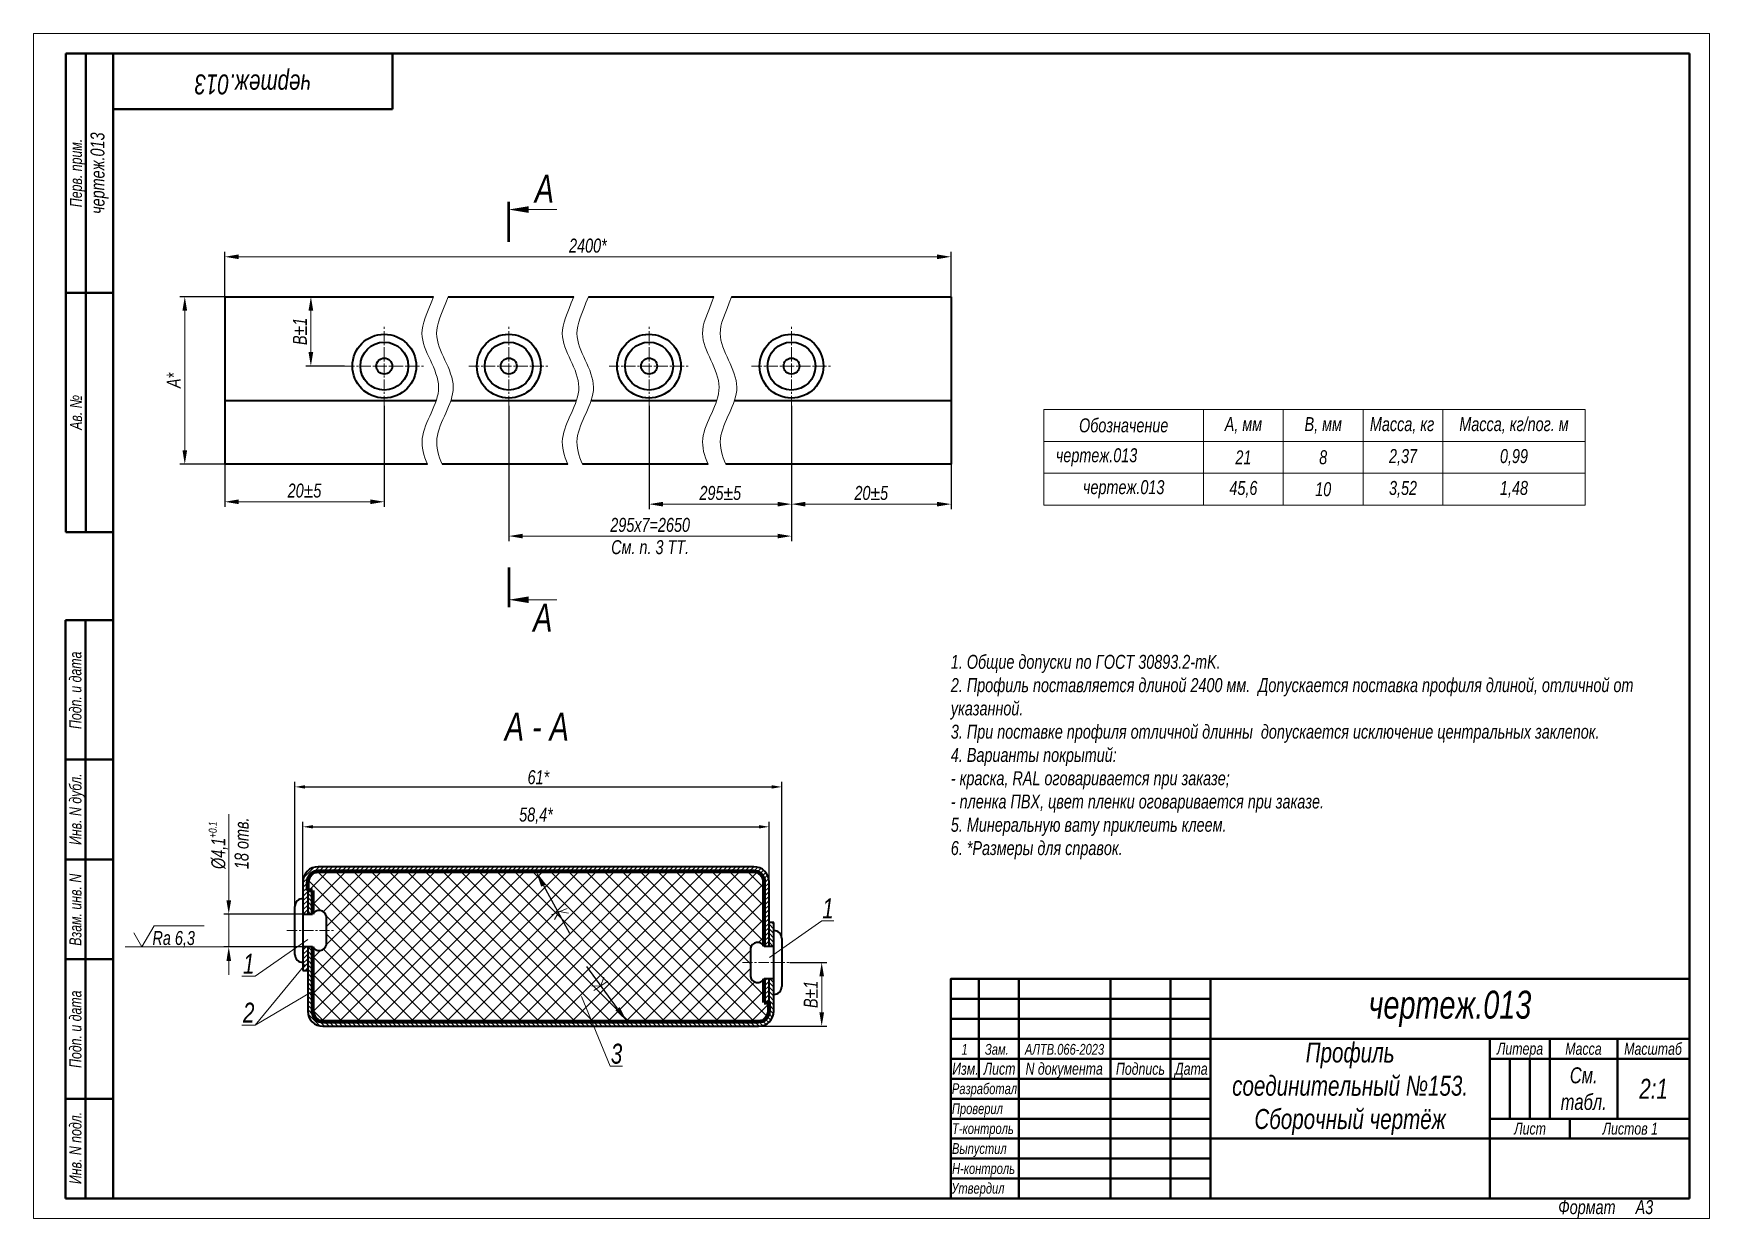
# Model space of a CAD drawing. Header units: millimetres. Extents: x 7410 to 7830, y -5826 to -5529.
import ezdxf
from ezdxf import colors
from ezdxf.entities.mleader import LeaderData, LeaderLine
from ezdxf.math import Vec2, Vec3

# ---------------------------------------------------------------- set-up
doc = ezdxf.new("R2010")
doc.units = ezdxf.units.MM
doc.linetypes.add('LT_04', pattern=[20.32, 12.7, -2.54, 2.54, -2.54])
for name, color, linetype, lineweight in [('Layer_03', 7, 'Continuous', 35), ('Layer_04', 7, 'Continuous', 40), ('Layer_06', 5, 'Continuous', 13), ('Layer_07', 1, 'Continuous', 15), ('Layer_08', 6, 'Continuous', 15), ('Layer_09', 1, 'LT_04', 15)]:
    doc.layers.add(name, color=color, linetype=linetype, lineweight=lineweight)
doc.styles.get("Standard").update_dxf_attribs({"font": 'arial.ttf'})
doc.styles.add('Style_01', font='ARIALNI.TTF', dxfattribs={"width": 0.9, "height": 3.5})
doc.dimstyles.new('DimStyle_03', dxfattribs={"dimtxt": 3.5, "dimasz": 2.5, "dimexe": 1.25, "dimexo": 0, "dimtad": 1, "dimdec": 1, "dimlfac": 2, "dimtxsty": 'Style_01', "dimcen": 2.5, "dimazin": 3, "dimtfac": 1, "dimtdec": 1, "dimtmove": 0, "dimatfit": 3})
doc.dimstyles.new('DimStyle_04', dxfattribs={"dimtxt": 3.5, "dimasz": 2.5, "dimexe": 1.25, "dimexo": 0, "dimtad": 1, "dimlfac": 0.5, "dimtxsty": 'Style_01', "dimcen": 2.5, "dimazin": 3, "dimtfac": 1, "dimtmove": 0, "dimatfit": 3})

# ---------------------------------------------------------------- blocks, each defined once
blk = doc.blocks.new('*D5265')
at = {"layer": 'Defpoints', "color": 0, "ltscale": 0.04}
for p in [(7599.85, -5762.14), (7592.05, -5778.14), (7607.85, -5778.14)]:
    blk.add_point(p, dxfattribs=at)
at = {"layer": 'Layer_07', "color": 0, "lineweight": -2, "ltscale": 0.04}
for p, q in [((7599.85, -5762.14), (7609.1, -5762.14)), ((7592.05, -5778.14), (7609.1, -5778.14))]:
    blk.add_line(p, q, dxfattribs=at)
at = {"layer": 'Layer_07', "color": 0, "ltscale": 0.04}
blk.add_line((7607.85, -5765.64), (7607.85, -5774.64), dxfattribs=at)
for points in [[(7607.27, -5765.64), (7608.44, -5765.64), (7607.85, -5762.14)], [(7607.27, -5774.64), (7608.44, -5774.64), (7607.85, -5778.14)]]:
    blk.add_solid(points, dxfattribs=at)
at = {"layer": 'Layer_07', "color": 0, "ltscale": 0.04, "insert": (7605.1, -5770.14), "char_height": 3.5, "attachment_point": 5, "rotation": 90, "style": 'Style_01'}
blk.add_mtext('В%%P1', dxfattribs=at)
blk = doc.blocks.new('*D5266')
at = {"layer": 'Defpoints', "color": 0, "ltscale": 0.04}
for p in [(7594.65, -5728.14), (7477.85, -5741.94), (7594.65, -5741.94)]:
    blk.add_point(p, dxfattribs=at)
at = {"layer": 'Layer_07', "color": 0, "lineweight": -2, "ltscale": 0.04}
for p, q in [((7477.85, -5741.94), (7477.85, -5726.89)), ((7480.35, -5728.14), (7592.15, -5728.14)), ((7594.65, -5741.94), (7594.65, -5726.89))]:
    blk.add_line(p, q, dxfattribs=at)
at = {"layer": 'Layer_07', "color": 0, "ltscale": 0.04}
for points in [[(7480.35, -5727.72), (7480.35, -5728.56), (7477.85, -5728.14)], [(7592.15, -5727.72), (7592.15, -5728.56), (7594.65, -5728.14)]]:
    blk.add_solid(points, dxfattribs=at)
at = {"layer": 'Layer_07', "color": 0, "ltscale": 0.04, "insert": (7536.25, -5725.4), "char_height": 3.5, "attachment_point": 5, "style": 'Style_01'}
blk.add_mtext('58,4*', dxfattribs=at)
blk = doc.blocks.new('*D5267')
at = {"layer": 'Defpoints', "color": 0, "ltscale": 0.04}
for p in [(7597.85, -5718.14), (7475.85, -5748.14), (7597.85, -5756.14)]:
    blk.add_point(p, dxfattribs=at)
at = {"layer": 'Layer_07', "color": 0, "lineweight": -2, "ltscale": 0.04}
for p, q in [((7475.85, -5748.14), (7475.85, -5716.89)), ((7478.35, -5718.14), (7595.35, -5718.14)), ((7597.85, -5756.14), (7597.85, -5716.89))]:
    blk.add_line(p, q, dxfattribs=at)
at = {"layer": 'Layer_07', "color": 0, "ltscale": 0.04}
for points in [[(7478.35, -5717.72), (7478.35, -5718.56), (7475.85, -5718.14)], [(7595.35, -5717.72), (7595.35, -5718.56), (7597.85, -5718.14)]]:
    blk.add_solid(points, dxfattribs=at)
at = {"layer": 'Layer_07', "color": 0, "ltscale": 0.04, "insert": (7536.85, -5715.73), "char_height": 3.5, "attachment_point": 5, "style": 'Style_01'}
blk.add_mtext('61*', dxfattribs=at)
blk = doc.blocks.new('*D5244')
at = {"layer": 'Defpoints', "color": 0, "ltscale": 0.04}
for p in [(7640.28, -5585.27), (7458.24, -5595.27), (7640.28, -5595.27)]:
    blk.add_point(p, dxfattribs=at)
at = {"layer": 'Layer_07', "color": 0, "lineweight": -2, "ltscale": 0.04}
for p, q in [((7458.24, -5595.27), (7458.24, -5584.02)), ((7640.28, -5595.27), (7640.28, -5584.02))]:
    blk.add_line(p, q, dxfattribs=at)
at = {"layer": 'Layer_07', "color": 0, "ltscale": 0.04}
blk.add_line((7461.74, -5585.27), (7636.78, -5585.27), dxfattribs=at)
for points in [[(7461.74, -5584.69), (7461.74, -5585.86), (7458.24, -5585.27)], [(7636.78, -5584.69), (7636.78, -5585.86), (7640.28, -5585.27)]]:
    blk.add_solid(points, dxfattribs=at)
at = {"layer": 'Layer_07', "color": 0, "ltscale": 0.04, "insert": (7549.26, -5582.49), "char_height": 3.5, "attachment_point": 5, "style": 'Style_01'}
blk.add_mtext('2400*', dxfattribs=at)
blk = doc.blocks.new('*D5268')
at = {"layer": 'Defpoints', "color": 0, "ltscale": 0.04}
for p in [(7458.24, -5595.27), (7448.24, -5637.27), (7458.24, -5637.27)]:
    blk.add_point(p, dxfattribs=at)
at = {"layer": 'Layer_07', "color": 0, "lineweight": -2, "ltscale": 0.04}
for p, q in [((7458.24, -5595.27), (7446.99, -5595.27)), ((7458.24, -5637.27), (7446.99, -5637.27))]:
    blk.add_line(p, q, dxfattribs=at)
at = {"layer": 'Layer_07', "color": 0, "ltscale": 0.04}
blk.add_line((7448.24, -5598.77), (7448.24, -5633.77), dxfattribs=at)
for points in [[(7447.66, -5598.77), (7448.82, -5598.77), (7448.24, -5595.27)], [(7447.66, -5633.77), (7448.82, -5633.77), (7448.24, -5637.27)]]:
    blk.add_solid(points, dxfattribs=at)
at = {"layer": 'Layer_07', "color": 0, "ltscale": 0.04, "insert": (7445.49, -5616.27), "char_height": 3.5, "attachment_point": 5, "rotation": 90, "style": 'Style_01'}
blk.add_mtext('А*', dxfattribs=at)
blk = doc.blocks.new('*D5269')
at = {"layer": 'Defpoints', "color": 0, "ltscale": 0.04}
for p in [(7600.28, -5622.67), (7640.28, -5637.27), (7640.28, -5647.27)]:
    blk.add_point(p, dxfattribs=at)
at = {"layer": 'Layer_07', "color": 0, "lineweight": -2, "ltscale": 0.04}
for p, q in [((7600.28, -5622.67), (7600.28, -5648.52)), ((7640.28, -5637.27), (7640.28, -5648.52))]:
    blk.add_line(p, q, dxfattribs=at)
at = {"layer": 'Layer_07', "color": 0, "ltscale": 0.04}
blk.add_line((7603.78, -5647.27), (7636.78, -5647.27), dxfattribs=at)
for points in [[(7603.78, -5646.69), (7603.78, -5647.86), (7600.28, -5647.27)], [(7636.78, -5646.69), (7636.78, -5647.86), (7640.28, -5647.27)]]:
    blk.add_solid(points, dxfattribs=at)
at = {"layer": 'Layer_07', "color": 0, "ltscale": 0.04, "insert": (7620.28, -5644.49), "char_height": 3.5, "attachment_point": 5, "style": 'Style_01'}
blk.add_mtext('20%%P5', dxfattribs=at)
blk = doc.blocks.new('*D5245')
at = {"layer": 'Defpoints', "color": 0, "ltscale": 0.04}
for p in [(7564.59, -5622.67), (7600.28, -5623.27), (7600.28, -5647.27)]:
    blk.add_point(p, dxfattribs=at)
at = {"layer": 'Layer_07', "color": 0, "lineweight": -2, "ltscale": 0.04}
for p, q in [((7564.59, -5622.67), (7564.59, -5648.52)), ((7600.28, -5623.27), (7600.28, -5648.52))]:
    blk.add_line(p, q, dxfattribs=at)
at = {"layer": 'Layer_07', "color": 0, "ltscale": 0.04}
blk.add_line((7568.09, -5647.27), (7596.78, -5647.27), dxfattribs=at)
for points in [[(7568.09, -5646.69), (7568.09, -5647.86), (7564.59, -5647.27)], [(7596.78, -5646.69), (7596.78, -5647.86), (7600.28, -5647.27)]]:
    blk.add_solid(points, dxfattribs=at)
at = {"layer": 'Layer_07', "color": 0, "ltscale": 0.04, "insert": (7582.44, -5644.49), "char_height": 3.5, "attachment_point": 5, "style": 'Style_01'}
blk.add_mtext('295%%P5', dxfattribs=at)
blk = doc.blocks.new('*D5270')
at = {"layer": 'Defpoints', "color": 0, "ltscale": 0.04}
for p in [(7458.24, -5616.27), (7498.24, -5622.67), (7458.24, -5646.67)]:
    blk.add_point(p, dxfattribs=at)
at = {"layer": 'Layer_07', "color": 0, "lineweight": -2, "ltscale": 0.04}
for p, q in [((7458.24, -5616.27), (7458.24, -5647.92)), ((7498.24, -5622.67), (7498.24, -5647.92))]:
    blk.add_line(p, q, dxfattribs=at)
at = {"layer": 'Layer_07', "color": 0, "ltscale": 0.04}
blk.add_line((7494.74, -5646.67), (7461.74, -5646.67), dxfattribs=at)
for points in [[(7461.74, -5646.09), (7461.74, -5647.26), (7458.24, -5646.67)], [(7494.74, -5646.09), (7494.74, -5647.26), (7498.24, -5646.67)]]:
    blk.add_solid(points, dxfattribs=at)
at = {"layer": 'Layer_07', "color": 0, "ltscale": 0.04, "insert": (7478.24, -5643.89), "char_height": 3.5, "attachment_point": 5, "style": 'Style_01'}
blk.add_mtext('20±5', dxfattribs=at)
blk = doc.blocks.new('*D5246')
at = {"layer": 'Defpoints', "color": 0, "ltscale": 0.04}
for p in [(7529.44, -5622.67), (7600.28, -5623.27), (7600.28, -5655.27)]:
    blk.add_point(p, dxfattribs=at)
at = {"layer": 'Layer_07', "color": 0, "lineweight": -2, "ltscale": 0.04}
for p, q in [((7529.44, -5622.67), (7529.44, -5656.52)), ((7600.28, -5623.27), (7600.28, -5656.52))]:
    blk.add_line(p, q, dxfattribs=at)
at = {"layer": 'Layer_07', "color": 0, "ltscale": 0.04}
blk.add_line((7532.94, -5655.27), (7596.78, -5655.27), dxfattribs=at)
for points in [[(7532.94, -5654.69), (7532.94, -5655.86), (7529.44, -5655.27)], [(7596.78, -5654.69), (7596.78, -5655.86), (7600.28, -5655.27)]]:
    blk.add_solid(points, dxfattribs=at)
at = {"layer": 'Layer_07', "color": 0, "ltscale": 0.04, "char_height": 3.5, "attachment_point": 5, "style": 'Style_01'}
for s, insert in [('295х7=2650', (7564.86, -5652.49)), ('См. п. 3 ТТ.', (7564.86, -5658.08))]:
    blk.add_mtext(s, dxfattribs=dict(at, insert=insert))
blk = doc.blocks.new('*D5271')
at = {"layer": 'Defpoints', "color": 0, "ltscale": 0.04}
for p in [(7480.25, -5750.04), (7459.26, -5758.24), (7480.25, -5758.24)]:
    blk.add_point(p, dxfattribs=at)
at = {"layer": 'Layer_07', "color": 0, "ltscale": 0.04}
for p, q in [((7459.26, -5746.54), (7459.26, -5724.99)), ((7459.26, -5758.24), (7459.26, -5750.04)), ((7459.26, -5761.74), (7459.26, -5765.24))]:
    blk.add_line(p, q, dxfattribs=at)
at = {"layer": 'Layer_07', "color": 0, "lineweight": -2, "ltscale": 0.04}
for p, q in [((7480.25, -5750.04), (7458.01, -5750.04)), ((7480.25, -5758.24), (7458.01, -5758.24))]:
    blk.add_line(p, q, dxfattribs=at)
at = {"layer": 'Layer_07', "color": 0, "ltscale": 0.04}
for points in [[(7458.68, -5746.54), (7459.85, -5746.54), (7459.26, -5750.04)], [(7458.68, -5761.74), (7459.85, -5761.74), (7459.26, -5758.24)]]:
    blk.add_solid(points, dxfattribs=at)
at = {"layer": 'Layer_07', "color": 0, "ltscale": 0.04, "insert": (7459.26, -5732.77), "char_height": 3.5, "attachment_point": 5, "rotation": 90, "style": 'Style_01'}
blk.add_mtext('\\A1;%%C4,1{\\H0.57143x;\\S+0.1^ ;}\\P 18 отв. ', dxfattribs=at)
blk = doc.blocks.new('*D5272')
at = {"layer": 'Defpoints', "color": 0, "ltscale": 0.04}
for p in [(7479.84, -5595.27), (7484.39, -5595.27), (7488.24, -5612.67)]:
    blk.add_point(p, dxfattribs=at)
at = {"layer": 'Layer_07', "color": 0, "lineweight": -2, "ltscale": 0.04}
for p, q in [((7484.39, -5595.27), (7478.59, -5595.27)), ((7488.24, -5612.67), (7478.59, -5612.67))]:
    blk.add_line(p, q, dxfattribs=at)
at = {"layer": 'Layer_07', "color": 0, "ltscale": 0.04}
blk.add_line((7479.84, -5609.17), (7479.84, -5598.77), dxfattribs=at)
for points in [[(7479.25, -5598.77), (7480.42, -5598.77), (7479.84, -5595.27)], [(7479.25, -5609.17), (7480.42, -5609.17), (7479.84, -5612.67)]]:
    blk.add_solid(points, dxfattribs=at)
at = {"layer": 'Layer_07', "color": 0, "ltscale": 0.04, "insert": (7477.08, -5603.97), "char_height": 3.5, "attachment_point": 5, "rotation": 90, "style": 'Style_01'}
blk.add_mtext('В%%P1', dxfattribs=at)
blk = doc.blocks.new('A$C57cbd612')
at = {"color": 1, "lineweight": 13, "ltscale": 0.303109}
blk.add_line((0, 0), (3.03, 5.25), dxfattribs=at)
at = {"color": 1, "lineweight": 13, "ltscale": 0.141451}
blk.add_line((0, 0), (-2.02, 3.5), dxfattribs=at)
at = {"layer": 'Layer_09'}
blk.add_line((3.03, 5.25), (15.58, 5.25), dxfattribs=at)

msp = doc.modelspace()

# ---------------------------------------------------------------- hatches: boundary and pattern name
at = {"layer": 'Layer_07'}
h = msp.add_hatch(dxfattribs=at)
h.set_pattern_fill('ANSI31', color=256, scale=0.25)
h.paths.add_polyline_path([(7479.053, -5744.14), (7479.053, -5741.99), (7479.053, -5741.94, -0.4142136), (7481.653, -5739.34), (7590.853, -5739.34, -0.4142136), (7593.453, -5741.94), (7593.453, -5758.04), (7594.653, -5758.04), (7594.653, -5752.14), (7594.653, -5741.94, 0.4142136), (7590.853, -5738.14), (7481.653, -5738.14, 0.4142136), (7477.853, -5741.94), (7477.853, -5750.04), (7479.053, -5750.04)])
h.paths.add_polyline_path([(7479.053, -5758.24), (7477.853, -5758.24), (7477.853, -5764.14), (7479.053, -5764.14)])
h.paths.add_polyline_path([(7594.653, -5766.24), (7593.453, -5766.24), (7593.453, -5772.14), (7594.653, -5772.14)])
h = msp.add_hatch(dxfattribs=at)
h.set_pattern_fill('ANSI31', color=256, scale=0.25, angle=90)
h.paths.add_polyline_path([(7480.253, -5744.14), (7479.053, -5744.14), (7479.053, -5750.04), (7480.253, -5750.04)])
h.paths.add_polyline_path([(7480.253, -5758.24), (7479.053, -5758.24), (7479.053, -5774.34, 0.4142136), (7482.853, -5778.14), (7550.713, -5778.14), (7550.215, -5776.94), (7482.853, -5776.94, -0.4142136), (7480.253, -5774.34)])
h.paths.add_polyline_path([(7595.853, -5774.34), (7595.853, -5766.24), (7594.653, -5766.24), (7594.653, -5772.14), (7594.653, -5774.34, -0.4142136), (7592.053, -5776.94), (7550.215, -5776.94), (7550.713, -5778.14), (7592.053, -5778.14, 0.4142136)])
h.paths.add_polyline_path([(7595.853, -5752.14), (7594.653, -5752.14), (7594.653, -5758.04), (7595.853, -5758.04)])
at = {"layer": 'Layer_08'}
h = msp.add_hatch(dxfattribs=at)
h.set_pattern_fill('ANSI37', color=256)
h.paths.add_polyline_path([(7593.453, -5741.94, 0.4142136), (7590.853, -5739.34), (7481.653, -5739.34, 0.4142136), (7479.053, -5741.94), (7479.053, -5744.14), (7480.253, -5744.14), (7480.253, -5750.04, -0.675801), (7483.731, -5750.591), (7483.731, -5757.689, -0.675801), (7480.253, -5758.24), (7480.253, -5774.34, 0.4142136), (7482.853, -5776.94), (7592.053, -5776.94, 0.4142136), (7594.653, -5774.34), (7594.653, -5772.14), (7593.453, -5772.14), (7593.453, -5766.24, -0.675801), (7589.975, -5765.689), (7589.975, -5758.591, -0.675801), (7593.453, -5758.04)])
h.paths.add_polyline_path([(7542.101, -5749.384), (7541.986, -5749.575), (7541.926, -5749.456)], flags=16)

# ---------------------------------------------------------------- linework, layer by layer
at = {"layer": 'Layer_03'}
for p, q in [((7458.24, -5595.273), (7510.548, -5595.273)), ((7458.24, -5595.273), (7458.24, -5637.273)), ((7514.221, -5595.273), (7545.7, -5595.273)), ((7549.373, -5595.273), (7580.853, -5595.273)), ((7585.288, -5595.273), (7640.282, -5595.273)), ((7640.282, -5595.273), (7640.282, -5637.273)), ((7458.24, -5621.273), (7511.262, -5621.273)), ((7514.935, -5621.273), (7546.415, -5621.273)), ((7550.088, -5621.273), (7581.568, -5621.273)), ((7586.003, -5621.273), (7640.282, -5621.273)), ((7509.059, -5637.273), (7458.24, -5637.273)), ((7544.212, -5637.273), (7512.732, -5637.273)), ((7579.365, -5637.273), (7547.885, -5637.273)), ((7640.282, -5637.273), (7583.8, -5637.273)), ((7590.853, -5738.14), (7481.653, -5738.14)), ((7477.853, -5741.94), (7477.853, -5764.14)), ((7479.053, -5741.94), (7479.053, -5750.04)), ((7479.053, -5744.14), (7479.053, -5750.04)), ((7594.653, -5758.04), (7594.653, -5741.94)), ((7475.853, -5752.14), (7475.853, -5748.137)), ((7475.853, -5756.14), (7475.853, -5752.14)), ((7477.853, -5750.04), (7479.053, -5750.04)), ((7479.053, -5750.04), (7480.253, -5750.04)), ((7483.731, -5757.689), (7483.731, -5750.591)), ((7595.853, -5752.14), (7594.653, -5752.14)), ((7594.653, -5758.04), (7594.653, -5752.14)), ((7595.853, -5770.14), (7595.853, -5752.14)), ((7595.853, -5774.34), (7595.853, -5752.14)), ((7475.853, -5760.143), (7475.853, -5756.14)), ((7480.253, -5758.14), (7480.253, -5758.24)), ((7593.453, -5758.04), (7594.653, -5758.04)), ((7593.453, -5758.14), (7593.453, -5758.04)), ((7594.653, -5758.04), (7595.853, -5758.04)), ((7595.853, -5758.14), (7595.853, -5754.14)), ((7597.853, -5756.137), (7597.853, -5760.14)), ((7479.053, -5758.24), (7477.853, -5758.24)), ((7479.053, -5758.24), (7479.053, -5764.14)), ((7480.253, -5758.24), (7479.053, -5758.24)), ((7479.053, -5758.24), (7479.053, -5774.34)), ((7589.975, -5758.591), (7589.975, -5765.689)), ((7597.853, -5760.14), (7597.853, -5764.14)), ((7477.853, -5764.14), (7479.053, -5764.14)), ((7593.453, -5766.24), (7593.453, -5766.14)), ((7594.653, -5766.24), (7593.453, -5766.24)), ((7594.653, -5772.14), (7594.653, -5766.24)), ((7595.853, -5766.24), (7594.653, -5766.24)), ((7597.853, -5764.14), (7597.853, -5768.143)), ((7482.853, -5778.14), (7592.053, -5778.14))]:
    msp.add_line(p, q, dxfattribs=at)
at = {"layer": 'Layer_03', "lineweight": 70}
for p, q in [((7590.853, -5739.34), (7481.653, -5739.34)), ((7479.053, -5744.14), (7479.053, -5741.99)), ((7480.253, -5744.14), (7479.053, -5744.14)), ((7480.253, -5744.14), (7480.253, -5750.04)), ((7593.453, -5758.04), (7593.453, -5741.94)), ((7480.253, -5758.24), (7480.253, -5774.34)), ((7593.453, -5772.14), (7593.453, -5766.24)), ((7593.453, -5772.14), (7594.653, -5772.14)), ((7594.653, -5774.34), (7594.653, -5772.14)), ((7482.853, -5776.94), (7592.053, -5776.94))]:
    msp.add_line(p, q, dxfattribs=at)
at = {"layer": 'Layer_03'}
for centre, radius in [((7498.24, -5612.673), 8), ((7498.24, -5612.673), 6.003), ((7529.436, -5612.673), 8), ((7529.436, -5612.673), 6.003), ((7564.588, -5612.673), 8), ((7564.588, -5612.673), 6.003), ((7600.282, -5612.673), 8), ((7600.282, -5612.673), 6.003), ((7498.24, -5612.673), 2), ((7529.436, -5612.673), 2), ((7564.588, -5612.673), 2), ((7600.282, -5612.673), 2)]:
    msp.add_circle(centre, radius, dxfattribs=at)
for centre, radius, start, end in [((7481.653, -5741.94), 3.8, 90, 180), ((7590.853, -5741.94), 3.8, 0, 90), ((7477.85, -5748.137), 1.997, 89.90714, 180), ((7481.882, -5751.014), 1.898, 12.89615, 149.09961), ((7481.882, -5757.265), 1.898, 210.90039, 347.10385), ((7591.825, -5759.014), 1.898, 30.90039, 167.10385), ((7595.857, -5756.137), 1.997, 0, 90.09286), ((7477.85, -5760.143), 1.997, 180, 270.09286), ((7591.825, -5765.265), 1.898, 192.89615, 329.09961), ((7595.857, -5768.143), 1.997, 269.90714, 0), ((7482.853, -5774.34), 3.8, 180, 270), ((7592.053, -5774.34), 3.8, 270, 0)]:
    msp.add_arc(centre, radius, start, end, dxfattribs=at)
at = {"layer": 'Layer_03', "lineweight": 70}
for centre, start, end in [((7481.653, -5741.94), 90, 180), ((7590.853, -5741.94), 0, 90), ((7482.853, -5774.34), 180, 270), ((7592.053, -5774.34), 270, 0)]:
    msp.add_arc(centre, 2.6, start, end, dxfattribs=at)
at = {"layer": 'Layer_04', "linetype": 'Continuous'}
for p, q in [((7825.333, -5534.311), (7418.456, -5534.311)), ((7418.456, -5654.311), (7418.456, -5534.311)), ((7423.456, -5654.311), (7423.456, -5534.311)), ((7430.333, -5534.311), (7430.333, -5821.311)), ((7500.333, -5534.311), (7500.333, -5548.311)), ((7825.333, -5821.311), (7825.333, -5534.311)), ((7430.333, -5548.311), (7500.333, -5548.311)), ((7418.456, -5594.311), (7430.333, -5594.311)), ((7418.456, -5654.311), (7430.333, -5654.311)), ((7418.333, -5821.311), (7418.333, -5676.311)), ((7418.333, -5676.311), (7430.333, -5676.311)), ((7423.333, -5821.311), (7423.333, -5676.311)), ((7418.333, -5711.311), (7430.333, -5711.311)), ((7418.333, -5736.311), (7430.333, -5736.311)), ((7418.333, -5761.311), (7430.333, -5761.311)), ((7640.209, -5771.278), (7705.253, -5771.278)), ((7640.209, -5776.281), (7705.253, -5776.281)), ((7640.209, -5781.284), (7705.253, -5781.284)), ((7780.303, -5786.288), (7780.303, -5801.298)), ((7785.306, -5786.288), (7785.306, -5801.298)), ((7418.333, -5796.311), (7430.333, -5796.311)), ((7640.209, -5796.294), (7705.253, -5796.294)), ((7640.209, -5801.298), (7705.253, -5801.298)), ((7640.209, -5806.301), (7705.253, -5806.301)), ((7640.209, -5811.304), (7705.253, -5811.304)), ((7640.209, -5816.308), (7705.253, -5816.308)), ((7418.333, -5821.311), (7430.333, -5821.311)), ((7430.333, -5821.311), (7825.333, -5821.311))]:
    msp.add_line(p, q, dxfattribs=at)
at = {"layer": 'Layer_04', "linetype": 'Continuous', "lineweight": 50}
for p, q in [((7529.436, -5581.534), (7529.436, -5571.534)), ((7529.436, -5663.131), (7529.436, -5673.131))]:
    msp.add_line(p, q, dxfattribs=at)
at = {"layer": 'Layer_04', "linetype": 'Continuous'}
for points in [[(7825.333, -5766.274), (7640.209, -5766.274), (7640.209, -5821.311)], [(7647.214, -5766.274), (7647.214, -5791.291)], [(7657.221, -5766.274), (7657.221, -5821.311)], [(7680.236, -5766.274), (7680.236, -5821.311)], [(7695.246, -5766.274), (7695.246, -5821.311)], [(7705.253, -5766.274), (7705.253, -5821.311)], [(7825.333, -5781.284), (7705.253, -5781.284)], [(7775.299, -5781.284), (7775.299, -5821.311)], [(7790.309, -5781.284), (7790.309, -5801.298)], [(7807.321, -5781.284), (7807.321, -5801.298)], [(7807.321, -5781.284), (7807.321, -5801.298)], [(7640.209, -5786.288), (7705.253, -5786.288)], [(7775.299, -5786.288), (7825.333, -5786.288)], [(7640.209, -5791.291), (7705.253, -5791.291)], [(7775.299, -5801.298), (7825.333, -5801.298)], [(7795.313, -5801.298), (7795.313, -5806.301)], [(7705.253, -5806.301), (7825.333, -5806.301)]]:
    msp.add_lwpolyline(points, dxfattribs=at)
at = {"layer": 'Layer_07'}
for p, q in [((7541.436, -5573.435), (7534.436, -5573.435)), ((7541.436, -5671.231), (7534.436, -5671.231)), ((7540.156, -5750.185), (7544.046, -5748.582)), ((7542.101, -5749.384), (7540.919, -5751.347)), ((7542.101, -5749.384), (7544.362, -5749.754)), ((7552.499, -5768.015), (7553.268, -5765.857)), ((7552.499, -5768.015), (7550.209, -5768.1)), ((7554.247, -5766.845), (7550.751, -5769.186))]:
    msp.add_line(p, q, dxfattribs=at)
at = {"layer": 'Layer_07', "lineweight": 0}
msp.add_line((7458.015, -5758.24), (7433.291, -5758.24), dxfattribs=at)
at = {"layer": 'Layer_07', "ltscale": 0.04}
for points in [[(7534.436, -5574.268), (7534.436, -5572.601), (7529.436, -5573.435)], [(7534.436, -5670.398), (7534.436, -5672.064), (7529.436, -5671.231)]]:
    msp.add_solid(points, dxfattribs=at)
at = {"layer": 'Layer_08'}
for p, q in [((7410.333, -5529.311), (7410.333, -5826.311)), ((7830.333, -5529.311), (7410.333, -5529.311)), ((7830.333, -5826.311), (7830.333, -5529.311)), ((7663.533, -5647.542), (7663.533, -5623.542)), ((7663.533, -5623.542), (7799.141, -5623.542)), ((7703.533, -5647.542), (7703.533, -5623.542)), ((7723.533, -5623.542), (7723.533, -5647.542)), ((7743.533, -5647.542), (7743.533, -5623.542)), ((7763.533, -5647.542), (7763.533, -5623.542)), ((7799.141, -5647.542), (7799.141, -5623.542)), ((7663.533, -5631.542), (7799.141, -5631.542)), ((7663.533, -5639.542), (7799.141, -5639.542)), ((7663.533, -5647.542), (7799.141, -5647.542)), ((7594.731, -5760.93), (7607.853, -5751.721)), ((7610.911, -5751.721), (7607.853, -5751.721)), ((7479.074, -5756.369), (7465.853, -5765.608)), ((7465.853, -5765.608), (7462.534, -5765.608)), ((7478.42, -5762.66), (7465.853, -5777.853)), ((7479.716, -5769.674), (7465.853, -5777.853)), ((7547.622, -5770.7), (7554.869, -5788.14)), ((7465.853, -5777.853), (7462.534, -5777.853)), ((7557.927, -5788.14), (7554.869, -5788.14)), ((7410.333, -5826.311), (7830.333, -5826.311))]:
    msp.add_line(p, q, dxfattribs=at)
for points in [[(7510.548, -5595.273), (7508.889, -5599.642), (7505.431, -5606.222), (7515.704, -5617.85), (7506.354, -5628.735), (7508.108, -5635.13), (7509.059, -5637.273)], [(7514.221, -5595.273), (7512.561, -5599.642), (7509.104, -5606.222), (7519.377, -5617.85), (7510.027, -5628.735), (7511.781, -5635.13), (7512.732, -5637.273)], [(7545.7, -5595.273), (7544.041, -5599.642), (7540.584, -5606.222), (7550.857, -5617.85), (7541.507, -5628.735), (7543.261, -5635.13), (7544.212, -5637.273)], [(7549.373, -5595.273), (7547.714, -5599.642), (7544.257, -5606.222), (7554.53, -5617.85), (7545.18, -5628.735), (7546.933, -5635.13), (7547.885, -5637.273)], [(7580.853, -5595.273), (7579.194, -5599.642), (7575.736, -5606.222), (7586.009, -5617.85), (7576.66, -5628.735), (7578.413, -5635.13), (7579.365, -5637.273)], [(7585.288, -5595.273), (7583.629, -5599.642), (7580.171, -5606.222), (7590.444, -5617.85), (7581.095, -5628.735), (7582.848, -5635.13), (7583.8, -5637.273)]]:
    msp.add_open_spline(points, degree=3, knots=[3.5816922, 3.5816922, 3.5816922, 3.5816922, 11.6395303, 25.7236533, 39.2266456, 46.0423229, 46.0423229, 46.0423229, 46.0423229], dxfattribs=at)
at = {"layer": 'Layer_09', "ltscale": 0.2}
for p, q in [((7498.24, -5622.673), (7498.24, -5602.673)), ((7529.436, -5622.673), (7529.436, -5602.673)), ((7564.588, -5622.673), (7564.588, -5602.673)), ((7600.282, -5622.673), (7600.282, -5602.673)), ((7488.24, -5612.673), (7508.24, -5612.673)), ((7519.436, -5612.673), (7539.436, -5612.673)), ((7554.588, -5612.673), (7574.588, -5612.673)), ((7590.282, -5612.673), (7610.282, -5612.673)), ((7473.853, -5754.14), (7485.731, -5754.14)), ((7587.975, -5762.14), (7599.853, -5762.14))]:
    msp.add_line(p, q, dxfattribs=at)

# ---------------------------------------------------------------- block references
at = {"layer": 'Layer_07'}
msp.add_blockref('A$C57cbd612', (7437.505, -5758.24), dxfattribs=at)

# ---------------------------------------------------------------- texts
at = {"layer": 'Layer_06', "linetype": 'Continuous', "lineweight": 25, "style": 'Style_01', "width": 0.9}
for s, p in [('Перв. прим.', (7422.456, -5572.835)), ('Ав. №', (7422.457, -5628.648)), ('Подп. и дата', (7422.328, -5703.632)), ('Инв. N дубл.', (7422.335, -5732.691)), ('Взам. инв. N', (7422.326, -5757.952)), ('Подп. и дата', (7422.332, -5788.576)), ('Инв. N подл.', (7422.331, -5817.685))]:
    msp.add_text(s, height=3, rotation=90, dxfattribs=at).set_placement(p)
at = {"layer": 'Layer_06', "style": 'Style_01', "width": 0.9}
for s, height, p in [('А', 7, (7535.947, -5571.727)), ('А', 7, (7535.548, -5679.219)), ('А - А', 7, (7528.446, -5706.525)), ('1', 5, (7462.83, -5764.976)), ('2', 5, (7462.83, -5777.222))]:
    msp.add_text(s, height=height, dxfattribs=at).set_placement(p)
at = {"layer": 'Layer_06', "linetype": 'Continuous', "style": 'Style_01', "width": 0.9}
for s, height, p in [('1', 5, (7607.99, -5751.089)), ('Rа 6,3', 3.5, (7440.144, -5757.764)), ('3', 5, (7555.005, -5787.508)), ('1', 2.7, (7642.891, -5785.262)), ('Зам.', 2.7, (7648.772, -5785.262)), ('АЛТВ.066-2023', 2.7, (7658.778, -5785.262)), ('Изм.', 3, (7640.56, -5790.287)), ('Лист', 3, (7648.441, -5790.276)), ('N документа', 3, (7658.939, -5790.269)), ('Подпись', 3, (7681.59, -5790.292)), ('Дата', 3, (7696.381, -5790.298)), ('Разработал', 2.7, (7640.475, -5795.134)), ('Проверил', 2.7, (7640.487, -5800.137)), ('Т-контроль', 2.7, (7640.52, -5805.135)), ('Выпустил', 2.7, (7640.496, -5810.128)), ('Н-контроль', 2.7, (7640.52, -5815.142)), ('Утвердил', 2.7, (7640.348, -5820.088))]:
    msp.add_text(s, height=height, dxfattribs=at).set_placement(p)
at = {"layer": 'Layer_06', "linetype": 'Continuous', "lineweight": 25, "style": 'Style_01', "width": 0.9}
for s, p in [('Литера', (7777.069, -5785.255)), ('Масса', (7794.197, -5785.285)), ('Масштаб', (7808.965, -5785.283)), ('Лист ', (7781.387, -5805.269)), ('Листов 1', (7803.546, -5805.275))]:
    msp.add_text(s, height=3, dxfattribs=at).set_placement(p)
at = {"layer": 'Layer_06', "linetype": 'Continuous', "insert": (7465.333, -5541.311), "char_height": 5, "width": 70, "attachment_point": 5, "rotation": 180, "style": 'Style_01'}
msp.add_mtext('чертеж.013', dxfattribs=at)
at = {"layer": 'Layer_06', "color": 5, "linetype": 'Continuous', "insert": (7426.894, -5564.311), "char_height": 3.5, "width": 60, "attachment_point": 5, "rotation": 90, "style": 'Style_01'}
msp.add_mtext('чертеж.013', dxfattribs=at)
at = {"layer": 'Layer_06', "char_height": 3.5, "style": 'Style_01'}
for s, insert, width, attachment_point in [('Обозначение', (7683.533, -5627.542), 40, 5), ('А, мм', (7713.533, -5627.542), 20, 5), ('В, мм', (7733.533, -5627.542), 20, 5), ('Масса, кг', (7753.291, -5627.542), 19.5151, 5), ('Масса, кг/пог. м', (7781.337, -5627.542), 35.60823, 5), ('   чертеж.013', (7663.533, -5635.542), 40, 4), ('\\pxsm0.6;21', (7713.533, -5635.542), 20, 5), ('\\pxsm0.6;8', (7733.533, -5635.542), 20, 5), ('\\pxsm0.6;2,37', (7753.533, -5635.542), 20, 5), ('\\pxsm0.6;0,99', (7781.337, -5635.542), 35.60823, 5), ('чертеж.013', (7683.533, -5643.542), 40, 5), ('\\pxsm0.6;45,6', (7713.533, -5643.542), 20, 5), ('\\pxsm0.6;10', (7733.533, -5643.542), 20, 5), ('\\pxsm0.6;3,52', (7753.533, -5643.542), 20, 5), ('\\pxsm0.6;1,48', (7781.337, -5643.542), 35.60823, 5)]:
    msp.add_mtext(s, dxfattribs=dict(at, insert=insert, width=width, attachment_point=attachment_point))
at = {"layer": 'Layer_06', "insert": (7640.209, -5736.274), "char_height": 3.5, "attachment_point": 7, "style": 'Style_01'}
msp.add_mtext_dynamic_manual_height_columns('1. Общие допуски по ГОСТ 30893.2-mK.\\P\\pxb0.25,ql;2. Профиль поставляется длиной 2400 мм.  Допускается поставка профиля длиной, отличной от указанной. \\P3. При поставке профиля отличной длинны  допускается исключение центральных заклепок.\\P\\pb0.5;4. Варианты покрытий:^J- краска, RAL оговаривается при заказе;\\P\\pb0.25,q*;- пленка ПВХ, цвет пленки оговаривается при заказе.\\P\\pt24;5. Минеральную вату приклеить клеем.\\P\\pql,tz;6. *Размеры для справок.', width=174.62139, gutter_width=70, heights=[66.329], dxfattribs=at)
at = {"layer": 'Layer_06', "linetype": 'Continuous', "attachment_point": 5, "style": 'Style_01'}
for s, insert, char_height, width in [('чертеж.013', (7765.293, -5773.779), 7, 120.08), ('Профиль \\Pсоединительный №153.\\PСборочный чертёж', (7740.276, -5793.793), 5, 70.04667), ('Cм. табл.', (7798.815, -5793.793), 4, 17.01133), ('2:1', (7816.327, -5793.793), 5, 18.012)]:
    msp.add_mtext(s, dxfattribs=dict(at, insert=insert, char_height=char_height, width=width))
at = {"layer": 'Layer_06', "linetype": 'Continuous', "lineweight": 25, "insert": (7792.43, -5821.718), "char_height": 3.5, "width": 32.95146, "attachment_point": 1, "style": 'Style_01'}
msp.add_mtext('Формат     А3', dxfattribs=at)

# ---------------------------------------------------------------- dimensions: what is measured, and where the dimension line sits
at = {"layer": 'Layer_07', "ltscale": 0.04}
for base, p1, p2, text, override, picture, middle in [((7640.282, -5585.273), (7458.24, -5595.273), (7640.282, -5595.273), '2400*', {"dimasz": 3.5, "dimgap": 1, "dimdec": 1, "dimlfac": 0.5, "dimlwd": -1}, '*D5244', (7549.261, -5582.486)), ((7600.282, -5655.273), (7529.436, -5622.673), (7600.282, -5623.273), '295х7=2650\\XСм. п. 3 ТТ.', {"dimasz": 3.5, "dimgap": 1, "dimdec": 1, "dimlfac": 0.5, "dimlwd": -1}, '*D5246', (7564.859, -5655.273)), ((7600.282, -5647.273), (7564.588, -5622.673), (7600.282, -5623.273), '295%%P5', {"dimasz": 3.5, "dimgap": 1, "dimdec": 1, "dimlfac": 0.5, "dimlwd": -1}, '*D5245', (7582.435, -5644.486)), ((7640.282, -5647.273), (7600.282, -5622.673), (7640.282, -5637.273), '<>%%P5', {"dimscale": 1, "dimasz": 3.5, "dimgap": 1, "dimdec": 1, "dimlfac": 0.5, "dimlwd": -1}, '*D5269', (7620.282, -5644.486))]:
    dim = msp.add_linear_dim(base=base, p1=p1, p2=p2, text=text, dimstyle='DimStyle_03', override=override, dxfattribs=at)
    dim.commit()
    dim.dimension.update_dxf_attribs({"geometry": picture, "text_midpoint": middle})
for base, p1, p2, text, picture, middle in [((7448.24, -5637.273), (7458.24, -5595.273), (7458.24, -5637.273), 'А*', '*D5268', (7445.49, -5616.273)), ((7479.836, -5595.273), (7488.24, -5612.673), (7484.394, -5595.273), 'В%%P1', '*D5272', (7477.079, -5603.973)), ((7607.853, -5778.14), (7599.853, -5762.14), (7592.053, -5778.14), 'В%%P1', '*D5265', (7605.096, -5770.14))]:
    dim = msp.add_linear_dim(base=base, p1=p1, p2=p2, angle=90, text=text, dimstyle='DimStyle_03', override={"dimasz": 3.5, "dimgap": 1, "dimdec": 1, "dimlfac": 0.5, "dimlwd": -1}, dxfattribs=at)
    dim.commit()
    dim.dimension.update_dxf_attribs({"geometry": picture, "text_midpoint": middle})
dim = msp.add_linear_dim(base=(7458.24, -5646.673), p1=(7498.24, -5622.673), p2=(7458.24, -5616.273), dimstyle='DimStyle_03', override={"dimasz": 3.5, "dimgap": 1, "dimdec": 1, "dimlfac": 0.5, "dimtol": 1, "dimtp": 5, "dimtm": 5, "dimlwd": -1}, dxfattribs=at)
dim.commit()
dim.dimension.update_dxf_attribs({"geometry": '*D5270', "text_midpoint": (7478.24, -5643.886)})
for base, p1, p2, picture, middle in [((7597.853, -5718.14), (7475.853, -5748.137), (7597.853, -5756.137), '*D5267', (7536.853, -5715.728)), ((7594.653, -5728.14), (7477.853, -5741.94), (7594.653, -5741.94), '*D5266', (7536.253, -5725.404))]:
    dim = msp.add_linear_dim(base=base, p1=p1, p2=p2, text='<>*', dimstyle='DimStyle_04', dxfattribs=at)
    dim.commit()
    dim.dimension.update_dxf_attribs({"geometry": picture, "text_midpoint": middle})
dim = msp.add_linear_dim(base=(7459.265, -5758.24), p1=(7480.253, -5750.04), p2=(7480.253, -5758.24), angle=90, text='%%C<>{\\H0.57143x;\\S+0.1^ ;}\\X 18 отв. ', dimstyle='DimStyle_03', override={"dimasz": 3.5, "dimgap": 1, "dimdec": 1, "dimlfac": 0.5, "dimtp": 0.1, "dimtm": 1e-09, "dimtolj": 1, "dimlwd": -1}, dxfattribs=at)
dim.commit()
dim.dimension.update_dxf_attribs({"geometry": '*D5271', "text_midpoint": (7459.265, -5732.773), "dimtype": 160})

# ---------------------------------------------------------------- leaders
at = {"layer": 'Layer_07'}
ml = msp.add_multileader_mtext('Standard', dxfattribs=at)
ml.set_content('', color=256)
ml.set_leader_properties()
ml.build(insert=Vec2(0, 0))
ml.multileader.update_dxf_attribs({"text_attachment_direction": 1})
ctx = ml.context
ctx.base_point, ctx.plane_origin = Vec3(7542.616, -5758.02), Vec3(7537.453, -5739.34)
ctx.text_align_type = 2
notes = []
notes.append((ctx, [(1, (1, 1, 1), (7544.616, -5754.82), (-1, 0), 0, [(0, [(7536.253, -5739.34)], 0, [])])]))
ctx.mtext.insert, ctx.mtext.alignment, ctx.mtext.flow_direction = Vec3(7544.616, -5756.82), 3, 5
ml = msp.add_multileader_mtext('Standard', dxfattribs=at)
ml.set_content('', color=256)
ml.set_leader_properties()
ml.build(insert=Vec2(0, 0))
ml.multileader.update_dxf_attribs({"text_attachment_direction": 1})
ctx = ml.context
ctx.base_point, ctx.plane_origin, ctx.plane_x_axis, ctx.plane_y_axis = Vec3(7550.283, -5759.652), Vec3(7559.044, -5776.94), Vec3(-0.9801909, -0.198055), Vec3(0.198055, -0.9801909)
ctx.text_align_type = 2
notes.append((ctx, [(1, (1, 1, 1), (7548.957, -5763.185), (0.9801909, 0.198055), 0, [(0, [(7559.044, -5776.94)], 0, [])])]))
ctx.mtext.insert, ctx.mtext.text_direction, ctx.mtext.rotation, ctx.mtext.alignment, ctx.mtext.flow_direction = Vec3(7548.561, -5761.225), Vec3(-0.9801909, -0.198055), 3.3409659, 3, 5
for ctx, leaders in notes:
    for number, flags, end, landing, length, lines in leaders:
        leader = LeaderData()
        leader.index, (leader.has_last_leader_line, leader.has_dogleg_vector, leader.attachment_direction) = number, flags
        leader.last_leader_point, leader.dogleg_vector, leader.dogleg_length = Vec3(end), Vec3(landing), length
        for number, points, colour, breaks in lines:
            line = LeaderLine()
            line.index, line.vertices, line.color, line.breaks = number, Vec3.list(points), colors.encode_raw_color(colour), breaks
            leader.lines.append(line)
        ctx.leaders.append(leader)

doc.saveas('drawing.dxf')
